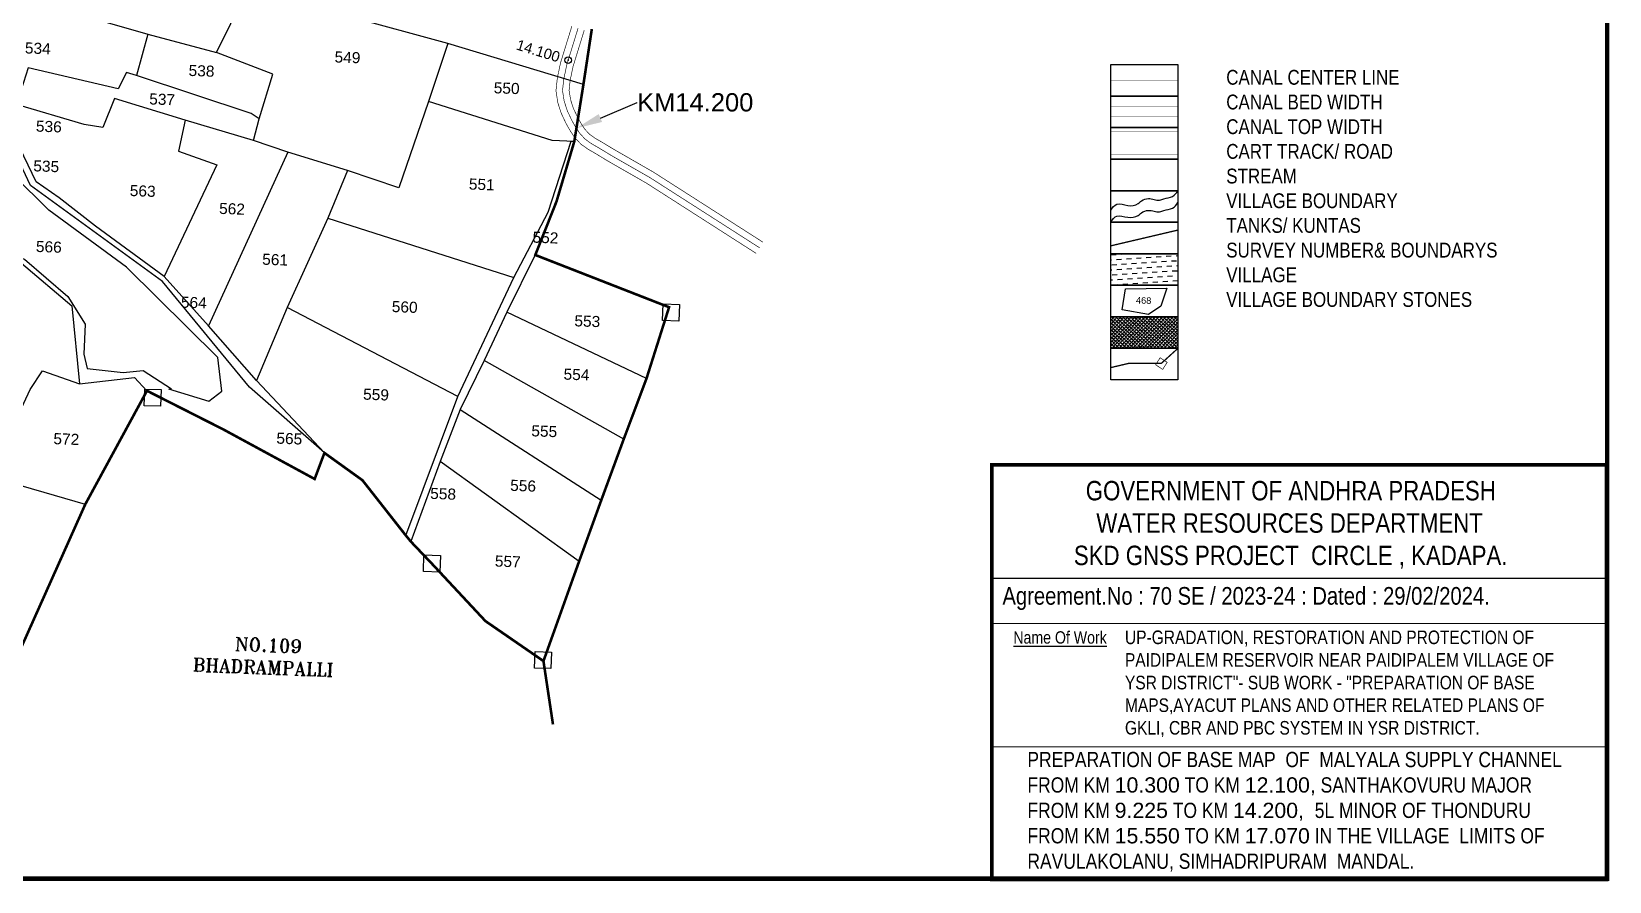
# Model space of a CAD drawing. Header units: inches. Extents: x 199720 to 229245, y 1615171 to 1626603.
# Drawn here: x 203002 to 205423, y 1616377 to 1617681 of the extents above; entities that cross this region are included whole.
import ezdxf
from ezdxf import colors
from ezdxf.entities.mleader import LeaderData, LeaderLine
from ezdxf.enums import TextEntityAlignment as Align
from ezdxf.math import Vec2, Vec3

# ---------------------------------------------------------------- set-up
doc = ezdxf.new("R2010")
doc.units = ezdxf.units.IN
doc.header["$LTSCALE"] = 15
doc.header["$MEASUREMENT"] = 0
doc.header["$PDMODE"] = 32
doc.header["$PDSIZE"] = 10
doc.linetypes.add('ACAD_ISO02W100', pattern=[15, 12, -3])
doc.linetypes.add('HIDDEN2', pattern=[0.1875, 0.125, -0.0625])
for name, color, linetype in [('CANAL1', 7, 'Continuous'), ('CHANAGE', 1, 'Continuous'), ('FRAME 025', 7, 'Continuous'), ('HILLS', 3, 'Continuous'), ('PAPER SIZE', 5, 'Continuous'), ('PLOT', 7, 'Continuous'), ('PLOT NO', 7, 'Continuous'), ('tank', 4, 'Continuous'), ('TEXT', 1, 'Continuous'), ('text2', 7, 'Continuous'), ('TITLEBLOCK', 7, 'Continuous'), ('VILLAGE', 7, 'Continuous'), ('VILLAGE BOUNDARY STONES', 1, 'Continuous'), ('VILLAGE BOUNDARYS', 5, 'Continuous'), ('VILLAGE BOUNDRY', 5, 'Continuous'), ('VILLAGE STONES', 240, 'Continuous')]:
    doc.layers.add(name, color=color, linetype=linetype)
doc.styles.add('ARIALN', font='ARIALN.TTF')
doc.styles.add('section', font='romant.shx', dxfattribs={"height": 2})
doc.styles.get("Standard").update_dxf_attribs({"font": 'arial.ttf'})

msp = doc.modelspace()

# ---------------------------------------------------------------- hatches: boundary and pattern name
at = {"layer": 'tank'}
h = msp.add_hatch(dxfattribs=at)
h.set_pattern_fill('DASH', color=256, scale=61.399378, angle=3.5405, style=0)
h.set_pattern_definition([(3.5405362, (-186100.244, 759739.301), (7.18631109, 8.13423605), [7.67492225, -7.67492225])])
h.paths.add_polyline_path([(204657.8, 1617339.9), (204760.9, 1617339.9), (204760.9, 1617291.6), (204657.8, 1617291.6)])
at = {"layer": 'VILLAGE', "linetype": 'Continuous'}
h = msp.add_hatch(dxfattribs=at)
h.set_pattern_fill('SACNCR', color=256, scale=41.239905, angle=1.5303, style=0)
h.set_pattern_definition([(46.53031993, (-186100.2437, 759739.301), (-2.805880153, 2.659860304), []), (46.53031993, (-186097.511, 759739.3742), (-2.805880153, 2.659860304), [0, -3.866241103])])
h.paths.add_polyline_path([(204657.8, 1617243.2), (204760.9, 1617243.2), (204760.9, 1617194.9), (204657.8, 1617194.9)])

# ---------------------------------------------------------------- linework, layer by layer
at = {"layer": 'CANAL1', "color": 200, "const_width": 1}
for points in [[(203831.2, 1617688.9), (203813.8, 1617632.7), (203808.9, 1617609.4), (203806.8, 1617589.9), (203809.6, 1617571.6), (203814.8, 1617555.5), (203822.4, 1617539.4), (203830.2, 1617525.8), (203830.6, 1617525.6), (203835.1, 1617518.6), (203844.8, 1617508.2), (203855.5, 1617500.5), (203868.1, 1617493.2), (203886, 1617482.3), (203945.7, 1617448.1), (204113.8, 1617340.5)], [(203850.1, 1617682.4), (203833.2, 1617627.7), (203828.6, 1617606.2), (203826.9, 1617590.4), (203829.2, 1617576.2), (203833.5, 1617562.8), (203840.2, 1617548.7), (203845.3, 1617539.7), (203851, 1617530.9), (203858.1, 1617523.3), (203866.4, 1617517.3), (203878.3, 1617510.4), (203896.2, 1617499.6), (203956.1, 1617465.2), (204124.5, 1617357.5)]]:
    msp.add_lwpolyline(points, dxfattribs=at)
at = {"layer": 'CANAL1', "color": 1, "linetype": 'HIDDEN2', "ltscale": 4, "const_width": 1}
msp.add_lwpolyline([(203840.7, 1617685.7), (203823.5, 1617630.2), (203818.8, 1617607.8), (203816.8, 1617590.1), (203819.4, 1617573.9), (203824.2, 1617559.1), (203831.3, 1617544), (203837.4, 1617533.3), (203837.6, 1617533.2), (203843.1, 1617524.8), (203851.4, 1617515.7), (203860.9, 1617508.9), (203873.2, 1617501.8), (203891.1, 1617490.9), (203950.9, 1617456.7), (204119.2, 1617349)], dxfattribs=at)
at = {"layer": 'CANAL1', "color": 1, "linetype": 'HIDDEN2', "ltscale": 100, "const_width": 0.505}
msp.add_lwpolyline([(204657.8, 1617605.8), (204760.9, 1617605.8)], dxfattribs=at)
at = {"layer": 'CANAL1', "color": 5, "ltscale": 100, "const_width": 0.505}
for points in [[(204760.9, 1617565), (204657.8, 1617565)], [(204760.9, 1617549.9), (204657.8, 1617549.9)]]:
    msp.add_lwpolyline(points, dxfattribs=at)
at = {"layer": 'CANAL1', "color": 1, "ltscale": 100, "const_width": 0.505}
for points in [[(204760.9, 1617526.8), (204657.8, 1617526.8)], [(204760.9, 1617491.4), (204657.8, 1617491.4)]]:
    msp.add_lwpolyline(points, dxfattribs=at)
at = {"layer": 'FRAME 025', "lineweight": -3}
for points, elevation in [([(204478.2, 1616842.3), (205421.4, 1616842.3)], 0.3), ([(204478.2, 1616773), (205420, 1616773.6)], 3.7), ([(204478.1, 1616584.1), (205421.1, 1616583.6)], 4.6)]:
    msp.add_lwpolyline(points, dxfattribs=dict(at, elevation=elevation))
at = {"layer": 'HILLS'}
msp.add_lwpolyline([(203212.5, 1617132.7), (203274.2, 1617114), (203294.2, 1617129.1), (203288, 1617181), (203147.9, 1617319.2), (203028.9, 1617406.8), (202974.6, 1617460.5), (202952.1, 1617526.8), (202900.6, 1617557.4), (202869.4, 1617559.8), (202827.9, 1617559.3), (202848.5, 1617494.1), (202845.9, 1617413), (202850.7, 1617364.2), (202919.3, 1617352.4), (202991.3, 1617331.4), (203058.2, 1617274.1), (203084.7, 1617231.7), (203082.5, 1617185.8), (203087.8, 1617164.1), (203142.8, 1617158), (203173.6, 1617160.9), (203217, 1617132.6)], dxfattribs=at)
at = {"layer": 'PAPER SIZE', "color": 5, "const_width": 5.62}
msp.add_lwpolyline([(205418.3, 1616380.2), (204475.3, 1616380.2), (204475.3, 1617016), (205418.3, 1617016)], close=True, dxfattribs=at)
at = {"layer": 'PLOT'}
for points in [[(203342.6, 1617513.5), (203351.6, 1617546.6), (203372.7, 1617615.3), (203285.9, 1617648.4), (203308.1, 1617692.8), (203333.3, 1617746.8), (203371.5, 1617831.1), (203400.6, 1617902.1), (203442.7, 1618014.6), (203403.4, 1618025.9), (203361, 1618038.5), (203332.7, 1618048.6), (203251.8, 1618071), (203180.3, 1618083.1), (203191.9, 1618143.1), (203135.8, 1618168.1), (203199.6, 1618308.3), (203209.3, 1618331.9), (203226.6, 1618389.7), (203199.8, 1618395.1), (203227.5, 1618437.1)], [(203848.9, 1617599.5), (203640.9, 1617662.2), (203333.3, 1617746.8)], [(203072, 1617709.1), (203114.9, 1617695.4), (203180.6, 1617676.7), (203285.9, 1617648.4)], [(203180.6, 1617676.7), (203163.5, 1617613.4)], [(203640.9, 1617662.2), (203611.4, 1617573.4)], [(203351.6, 1617546.6), (203351.6, 1617546.6), (203339, 1617555), (203163.5, 1617613.4), (203147.8, 1617617.8), (203135.4, 1617593), (202997, 1617624.8), (202979, 1617568.9)], [(203451.6, 1617034.5), (203347.5, 1617145.4), (203274, 1617229.4), (203205.7, 1617304.9), (203100.3, 1617382.1), (203044.7, 1617425.6), (203009.2, 1617450.1), (202978.1, 1617515.1), (202963.2, 1617538.2), (202940.3, 1617559.7), (202907.5, 1617576.8), (202895.4, 1617579.7), (202815.8, 1617579.3)], [(203834.9, 1617512), (203801.2, 1617513.6), (203611.4, 1617573.4), (203565.9, 1617441), (203486.8, 1617467.5), (203395.3, 1617495.8), (203342.6, 1617513.5), (203237.8, 1617544.6), (203129.5, 1617578.1), (203111.7, 1617533.7), (203082.8, 1617537.9), (202979, 1617568.9), (202969.9, 1617548.1), (202963.2, 1617538.2)], [(203451.6, 1617034.5), (203336.7, 1617135.3), (203203.1, 1617297.5), (203000.6, 1617444.5), (202958.5, 1617534.8), (202899.1, 1617571.8), (202818.5, 1617569.7)], [(203237.8, 1617544.6), (203227.6, 1617497.3), (203286.5, 1617476), (203205.7, 1617304.9)], [(203576.3, 1616908.1), (203656.3, 1617121), (203742.3, 1617303.5), (203795, 1617403.9), (203830.3, 1617512.7), (203834.9, 1617512)], [(203395.3, 1617495.8), (203274, 1617229.4)], [(203486.8, 1617467.5), (203456.7, 1617394.4), (203394.3, 1617257.7), (203347.5, 1617145.4)], [(203456.7, 1617394.4), (203742.3, 1617303.5)], [(202824.1, 1617357.4), (202924.5, 1617347.3), (202986.8, 1617325.4), (203063.9, 1617259.8), (203076.1, 1617140.5), (203160.4, 1617150.1), (203179.4, 1617129.8)], [(203775.1, 1617338), (203731.5, 1617250.2), (203696.7, 1617176.4), (203660, 1617101.1), (203629.3, 1617021.5), (203584.1, 1616898.6)], [(203656.3, 1617121), (203394.3, 1617257.7)], [(203945.7, 1617148.7), (203731.5, 1617250.2)], [(203910.7, 1617055.5), (203696.7, 1617176.4)], [(202881.1, 1616661.7), (202856, 1616699.1), (202901.8, 1616887.5), (202937.9, 1616998.3), (203000, 1617131.9), (203019.3, 1617160.3), (203076.1, 1617140.5)], [(203660, 1617101.1), (203876.2, 1616961.8)], [(203842.2, 1616868), (203629.3, 1617021.5)], [(202937.9, 1616998.3), (203084.8, 1616955.8)]]:
    msp.add_lwpolyline(points, dxfattribs=at)
at = {"layer": 'PLOT NO'}
for points in [[(204657.8, 1617630), (204760.9, 1617630), (204760.9, 1617581.6), (204657.8, 1617581.6)], [(204657.8, 1617581.6), (204760.9, 1617581.6), (204760.9, 1617533.3), (204657.8, 1617533.3)], [(204657.8, 1617533.3), (204760.9, 1617533.3), (204760.9, 1617484.9), (204657.8, 1617484.9)], [(204657.8, 1617484.9), (204760.9, 1617484.9), (204760.9, 1617436.6), (204657.8, 1617436.6)], [(204657.8, 1617436.6), (204760.9, 1617436.6), (204760.9, 1617388.3), (204657.8, 1617388.3)], [(204657.8, 1617388.3), (204760.9, 1617388.3), (204760.9, 1617339.9), (204657.8, 1617339.9)], [(204657.8, 1617339.9), (204760.9, 1617339.9), (204760.9, 1617291.6), (204657.8, 1617291.6)], [(204657.8, 1617291.6), (204760.9, 1617291.6), (204760.9, 1617243.2), (204657.8, 1617243.2)], [(204657.8, 1617243.2), (204760.9, 1617243.2), (204760.9, 1617194.9), (204657.8, 1617194.9)], [(204657.8, 1617194.9), (204760.9, 1617194.9), (204760.9, 1617146.6), (204657.8, 1617146.6)]]:
    msp.add_lwpolyline(points, close=True, dxfattribs=at)
msp.add_lwpolyline([(204675.1, 1617254), (204680.4, 1617285.9), (204744, 1617287.3), (204734.8, 1617259.4), (204715.6, 1617246.6), (204675.1, 1617254)], dxfattribs=at)
at = {"layer": 'PLOT NO', "color": 4}
for points in [[(204657.8, 1617406.7), (204667.3, 1617415.8), (204683.8, 1617413.9), (204700, 1617417), (204704.8, 1617420.8), (204715.7, 1617424.5), (204724.3, 1617423.1), (204732.8, 1617422.2), (204739.2, 1617424.3), (204752.5, 1617427.9), (204760.9, 1617436.6)], [(204657.8, 1617388.6), (204667.3, 1617397.7), (204683.8, 1617395.8), (204700, 1617398.8), (204704.8, 1617402.7), (204715.7, 1617406.4), (204724.3, 1617405), (204732.8, 1617404.1), (204739.2, 1617406.2), (204752.5, 1617409.8), (204760.9, 1617418.5)]]:
    msp.add_spline(points, degree=3, dxfattribs=at)
at = {"layer": 'text2', "color": 3}
msp.add_point((203825.6, 1617636.8), dxfattribs=at)
at = {"layer": 'VILLAGE BOUNDARY STONES'}
for points in [[(203971.2, 1617263), (203996.4, 1617262), (203995.4, 1617236.6), (203970.2, 1617237.5)], [(203176.1, 1617132.4), (203201.3, 1617131.5), (203200.3, 1617106), (203175.1, 1617106.9)], [(203604.3, 1616878.1), (203629.5, 1616877.1), (203628.5, 1616851.6), (203603.4, 1616852.6)], [(203774.7, 1616730.1), (203799.8, 1616729.2), (203798.9, 1616703.7), (203773.7, 1616704.6)]]:
    msp.add_lwpolyline(points, close=True, dxfattribs=at)
at = {"layer": 'VILLAGE BOUNDARYS', "const_width": 4}
msp.add_lwpolyline([(203861.8, 1617684.5), (203848.9, 1617599.5), (203834.9, 1617512), (203807.7, 1617420.3), (203775.1, 1617338), (203980.3, 1617257.9), (203945.7, 1617148.7), (203910.7, 1617055.5), (203876.2, 1616961.8), (203842.2, 1616868), (203787.6, 1616715.3), (203802.2, 1616618.2), (203787.6, 1616715.3), (203698.6, 1616776.6), (203616.4, 1616864.7), (203584.1, 1616898.6), (203576.3, 1616908.1), (203509.9, 1616992.6), (203451.6, 1617034.5), (203436.6, 1616994.5), (203296.9, 1617070.3), (203179.4, 1617129.8), (203084.8, 1616955.8), (202953, 1616661.2)], dxfattribs=at)
at = {"layer": 'VILLAGE BOUNDRY', "const_width": 7}
msp.add_lwpolyline([(199723.7, 1621619), (205419.3, 1621619), (205419.3, 1616381.6), (199723.7, 1616381.6)], close=True, dxfattribs=at)
at = {"layer": 'VILLAGE BOUNDRY', "linetype": 'ACAD_ISO02W100', "ltscale": 2, "const_width": 2.02}
for points in [[(204657.8, 1617352), (204760.9, 1617376.2)], [(204657.8, 1617165.3), (204686.3, 1617172), (204735.6, 1617172), (204760.9, 1617194.9)]]:
    msp.add_lwpolyline(points, dxfattribs=at)
at = {"layer": 'VILLAGE STONES', "const_width": 1.03}
msp.add_lwpolyline([(204726.7, 1617169.6), (204733.6, 1617180.4), (204744.4, 1617173.4), (204737.5, 1617162.6)], close=True, dxfattribs=at)

# ---------------------------------------------------------------- texts
at = {"layer": 'CHANAGE'}
msp.add_text('14.100', height=16, rotation=342.8253, dxfattribs=at).set_placement((203812.2, 1617640.9), align=Align.MIDDLE_RIGHT)
at = {"layer": 'PLOT NO'}
for s, height, rotation, p in [('534', 17, 357.8141, (203012, 1617654.9)), ('538', 17, 357.8141, (203263.1, 1617620.4)), ('549', 17, 357.8141, (203487, 1617641.1)), ('550', 17, 357.8141, (203731.2, 1617593.8)), ('537', 17, 357.8141, (203202.7, 1617576.7)), ('536', 17, 357.8141, (203028.9, 1617535)), ('535', 17, 357.8141, (203024.9, 1617474.1)), ('563', 17, 357.8141, (203172.9, 1617436.2)), ('551', 17, 357.8141, (203693, 1617446.2)), ('562', 17, 357.8141, (203309.9, 1617408.8)), ('552', 17, 357.8141, (203790.7, 1617364.7)), ('566', 17, 357.8141, (203028.9, 1617350.5)), ('561', 17, 357.8141, (203376, 1617330.9)), ('564', 17, 357.8141, (203251.3, 1617265.1)), ('560', 17, 357.8141, (203574.8, 1617258.3)), ('468', 10.11, 358.6877, (204708.3, 1617268.3)), ('553', 17, 357.8141, (203854.9, 1617236.5)), ('554', 17, 357.8141, (203838.3, 1617154.7)), ('559', 17, 357.8141, (203530.8, 1617124)), ('555', 17, 357.8141, (203788.9, 1617067.8)), ('572', 17, 357.8141, (203055.7, 1617055.8)), ('565', 17, 357.8141, (203397.8, 1617056.5)), ('558', 17, 357.8141, (203633.7, 1616971.8)), ('556', 17, 357.8141, (203756.4, 1616984.2)), ('557', 17, 357.8141, (203732.9, 1616868.1))]:
    msp.add_text(s, height=height, rotation=rotation, dxfattribs=at).set_placement(p, align=Align.MIDDLE_CENTER)
at = {"layer": 'TEXT', "insert": (203251.4, 1616754.3), "char_height": 20.468, "width": 235.867, "attachment_point": 1, "rotation": 357.8141, "style": 'section'}
msp.add_mtext('\\pi63.35277;NO.109 \\P\\pi-8.52651E-014;BHADRAMPALLI', dxfattribs=at)
at = {"layer": 'TITLEBLOCK', "extrusion": (0.000201441, 0.004807, 0.999988), "style": 'ARIALN'}
msp.add_text('%%UName Of Work', height=18.913, rotation=359.9999, dxfattribs=at).set_placement((204508.4, 1616723.2, 7813.8))
at = {"layer": 'TITLEBLOCK', "extrusion": (0.000201441, 0.004807, 0.999988), "attachment_point": 1, "text_direction": (1, -1e-06, -0.000201), "style": 'ARIALN'}
for s, insert, char_height, width in [('CANAL CENTER LINE \\PCANAL BED WIDTH {\\H1.52882x; }\\PCANAL TOP WIDTH {\\H1.35255x; }\\PCART TRACK/ ROAD{\\H1.4113x; }\\PSTREAM {\\H1.39172x; }\\PVILLAGE BOUNDARY{\\H1.39825x; }\\PTANKS/ KUNTAS{\\H1.39607x; }\\PSURVEY NUMBER& BOUNDARYS{\\H1.3968x; }\\PVILLAGE{\\H1.39655x; }\\PVILLAGE BOUNDARY STONES{\\H1.39664x; }', (204835, 1617621.8), 22.706, 476.056), ('\\pi34.18019;GOVERNMENT OF ANDHRA PRADESH  \\P\\pi50.37781;WATER RESOURCES DEPARTMENT      \\P\\pi15.97184;SKD GNSS PROJECT  CIRCLE , KADAPA.', (204585.3, 1616991.5, -4.3), 29.775, 692.705), ('Agreement.No : 70 SE / 2023-24 : Dated : 29/02/2024.', (204491.7, 1616828.8, -1.2), 27.045, 872.986), ('UP-GRADATION, RESTORATION AND PROTECTION OF PAIDIPALEM RESERVOIR NEAR PAIDIPALEM VILLAGE OF YSR DISTRICT"- SUB WORK - "PREPARATION OF BASE MAPS,AYACUT PLANS AND OTHER RELATED PLANS OF GKLI, CBR AND PBC SYSTEM IN YSR DISTRICT.', (204679.6, 1616762.1, -0.7), 20.804, 671.528), ('PREPARATION OF BASE MAP  OF  {\\C1;MALYALA SUPPLY CHANNEL \\C0;FROM\\C1; \\C0;KM \\fArial|b0|i0|c0|p34;10.300\\fArial Narrow|b0|i0|c0|p34; TO KM \\fArial|b0|i0|c0|p34;12.100,\\fArial Narrow|b0|i0|c0|p34;\\C1; SANTHAKOVURU MAJOR  \\C0;FROM\\C1; \\C0;KM \\fArial|b0|i0|c0|p34;9.225\\fArial Narrow|b0|i0|c0|p34; TO KM \\fArial|b0|i0|c0|p34;14.200, } 5L MINOR OF THONDURU {\\C0;FROM\\C1; \\C0;KM \\fArial|b0|i0|c0|p34;15.550\\fArial Narrow|b0|i0|c0|p34; TO KM \\fArial|b0|i0|c0|p34;17.070} IN THE VILLAGE  LIMITS OF {\\C1;RAVULAKOLANU, SIMHADRIPURAM } MANDAL.', (204530, 1616576, -3), 23.3744, 825.591)]:
    msp.add_mtext(s, dxfattribs=dict(at, insert=insert, char_height=char_height, width=width))

# ---------------------------------------------------------------- leaders
at = {"layer": 'VILLAGE STONES', "color": 1}
ml = msp.add_multileader_mtext('Standard', dxfattribs=at)
ml.set_content('KM14.200', color=1)
ml.set_leader_properties()
ml.build(insert=Vec2(0, 0))
ml.multileader.update_dxf_attribs({"dogleg_length": 0.36, "arrow_head_size": 40})
ctx = ml.context
ctx.base_point, ctx.char_height, ctx.arrow_head_size, ctx.landing_gap_size, ctx.plane_origin = Vec3(203931.2, 1617571.8), 28, 40, 0.09, Vec3(204013.2, 1618168)
notes = []
notes.append((ctx, [(0, (1, 1, 0), (203931.2, 1617571.8), (1, 0), 1.396927018504357e-11, [(0, [(203838.1, 1617532.4)], 0, [])])]))
ctx.mtext.insert, ctx.mtext.flow_direction = Vec3(203931.3, 1617586.1), 5
for ctx, leaders in notes:
    for number, flags, end, landing, length, lines in leaders:
        leader = LeaderData()
        leader.index, (leader.has_last_leader_line, leader.has_dogleg_vector, leader.attachment_direction) = number, flags
        leader.last_leader_point, leader.dogleg_vector, leader.dogleg_length = Vec3(end), Vec3(landing), length
        for number, points, colour, breaks in lines:
            line = LeaderLine()
            line.index, line.vertices, line.color, line.breaks = number, Vec3.list(points), colors.encode_raw_color(colour), breaks
            leader.lines.append(line)
        ctx.leaders.append(leader)

doc.saveas('drawing.dxf')
